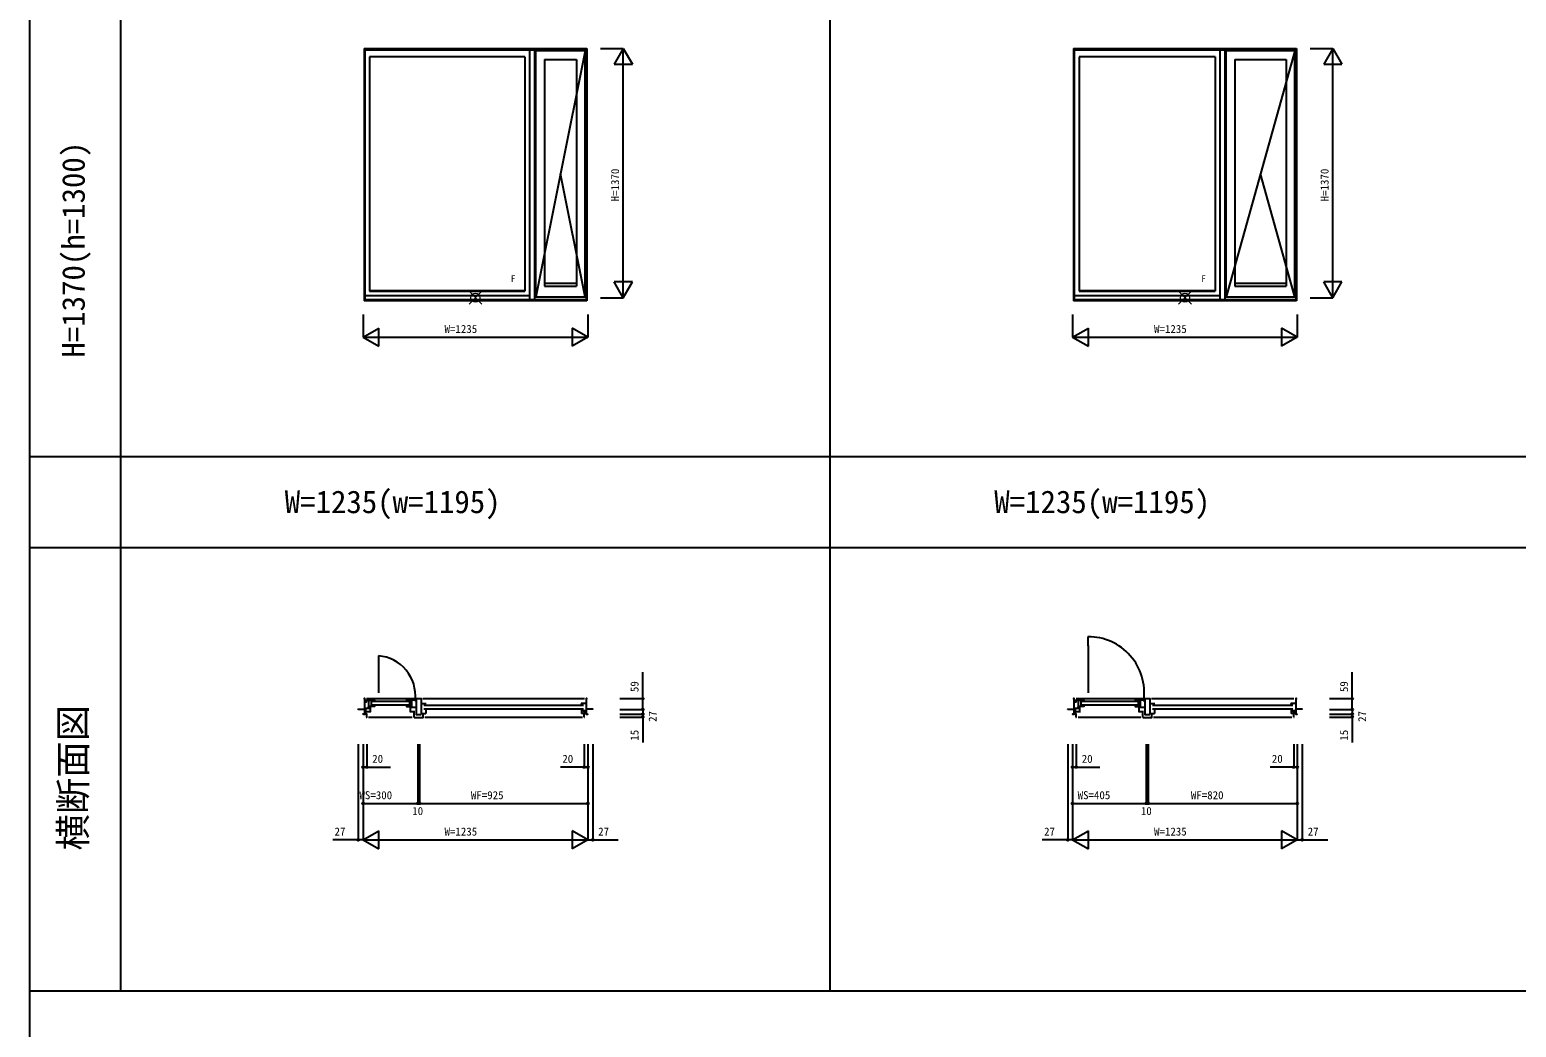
# Model space of a CAD drawing. Units: millimetres, scale not verified. Extents: x -13750 to 13750, y -10000 to 10000.
# Drawn here: x -13750 to -5579, y -338 to 5147 of the extents above; entities that cross this region are included whole.
import ezdxf
from ezdxf.enums import TextEntityAlignment as Align

# ---------------------------------------------------------------- set-up
doc = ezdxf.new("R2010")
doc.units = ezdxf.units.MM
doc.header["$LTSCALE"] = 50
for name, color, linetype in [('0-0_0', 3, 'Continuous'), ('0-1_YKK_A1', 4, 'Continuous'), ('0-2_YKK_B1', 4, 'Continuous'), ('0-4_YKK_F1', 7, 'Continuous'), ('0-6_YKK_N1', 2, 'Continuous')]:
    doc.layers.add(name, color=color, linetype=linetype)
doc.layers.add('0-5_YKK_IN', color=1, linetype='Continuous', lineweight=18)
doc.styles.add('ＭＳ ゴシック', font='')
doc.styles.get('ＭＳ ゴシック').set_extended_font_data('MS Gothic')

msp = doc.modelspace()

# ---------------------------------------------------------------- linework, layer by layer
at = {"layer": '0-1_YKK_A1'}
for p, q in [((-11912.5, 5043.5), (-10687.5, 5043.5)), ((-11912.5, 5043.5), (-11912.5, 3656.5)), ((-11908.5, 5043.5), (-11908.5, 3656.5)), ((-11908.5, 5042), (-10691.5, 5042)), ((-11908.5, 5036), (-10691.5, 5036)), ((-11028.5, 4997.5), (-11881.5, 4997.5)), ((-11881.5, 4997.5), (-11881.5, 3709.5)), ((-11028.5, 4997.5), (-11028.5, 3709.5)), ((-11001.5, 3662.5), (-11001.5, 5036)), ((-10973.5, 3662.5), (-10973.5, 5036)), ((-10696.5, 5031), (-10968.5, 5031)), ((-10968.5, 3679.01), (-10968.5, 5031)), ((-10696.5, 5031), (-10968.5, 3679.01)), ((-10696.5, 3679.01), (-10696.5, 5031)), ((-10691.5, 5043.5), (-10691.5, 3656.5)), ((-10687.5, 5043.5), (-10687.5, 3656.5)), ((-8012.5, 5043.5), (-6787.5, 5043.5)), ((-8012.5, 5043.5), (-8012.5, 3656.5)), ((-8008.5, 5043.5), (-8008.5, 3656.5)), ((-8008.5, 5042), (-6791.5, 5042)), ((-8008.5, 5036), (-6791.5, 5036)), ((-7233.5, 4997.5), (-7981.5, 4997.5)), ((-7981.5, 4997.5), (-7981.5, 3709.5)), ((-7233.5, 4997.5), (-7233.5, 3709.5)), ((-7206.5, 3662.5), (-7206.5, 5036)), ((-7178.5, 3662.5), (-7178.5, 5036)), ((-6796.5, 5031), (-7173.5, 5031)), ((-7173.5, 3679.01), (-7173.5, 5031)), ((-6796.5, 5031), (-7173.5, 3679.01)), ((-6796.5, 3679.01), (-6796.5, 5031)), ((-6791.5, 5043.5), (-6791.5, 3656.5)), ((-6787.5, 5043.5), (-6787.5, 3656.5)), ((-10920.5, 4983), (-10744.5, 4983)), ((-10920.5, 4983), (-10920.5, 3737)), ((-10744.5, 4983), (-10744.5, 3737)), ((-7125.5, 4983), (-6844.5, 4983)), ((-7125.5, 4983), (-7125.5, 3737)), ((-6844.5, 4983), (-6844.5, 3737)), ((-10696.5, 3679.01), (-10832.5, 4355)), ((-6796.5, 3679.01), (-6985, 4355)), ((-11001.5, 3683.5), (-11908.5, 3683.5)), ((-11881.5, 3713.5), (-11028.5, 3713.5)), ((-11881.5, 3709.5), (-11028.5, 3709.5)), ((-10968.5, 3679.01), (-10696.5, 3679.01)), ((-10920.5, 3754), (-10744.5, 3754)), ((-10920.5, 3737), (-10744.5, 3737)), ((-7206.5, 3683.5), (-8008.5, 3683.5)), ((-7981.5, 3713.5), (-7233.5, 3713.5)), ((-7981.5, 3709.5), (-7233.5, 3709.5)), ((-7173.5, 3679.01), (-6796.5, 3679.01)), ((-7125.5, 3754), (-6844.5, 3754)), ((-7125.5, 3737), (-6844.5, 3737)), ((-10687.5, 3656.5), (-11912.5, 3656.5)), ((-10691.5, 3662.5), (-11908.5, 3662.5)), ((-6787.5, 3656.5), (-8012.5, 3656.5)), ((-6791.5, 3662.5), (-8008.5, 3662.5))]:
    msp.add_line(p, q, dxfattribs=at)
at = {"layer": '0-2_YKK_B1'}
for p, q in [((-11931.85, 1410.25), (-11931.85, 1412.25)), ((-11917.5, 1410.25), (-11917.5, 1412.25)), ((-11908.5, 1453.75), (-11905, 1453.75)), ((-11908.5, 1416.25), (-11886, 1416.25)), ((-11903.5, 1457.75), (-11901, 1457.75)), ((-11902.4, 1384.25), (-11902.4, 1415.25)), ((-11875, 1396.75), (-11902.4, 1396.75)), ((-11898.5, 1469.25), (-11636.5, 1469.25)), ((-11897.5, 1395.25), (-11897.5, 1396.75)), ((-11893.75, 1416.25), (-11893.75, 1415.25)), ((-11888.2, 1457.75), (-11885.9, 1457.75)), ((-11880.38, 1423.75), (-11880.2, 1421.75)), ((-11873, 1461.75), (-11873, 1425.75)), ((-11867.49, 1456.25), (-11667.5, 1456.25)), ((-11867.49, 1434.45), (-11667.5, 1434.45)), ((-11662, 1461.75), (-11662, 1425.75)), ((-11632.6, 1396.75), (-11660, 1396.75)), ((-11646.8, 1457.75), (-11649.1, 1457.75)), ((-11637.5, 1366.25), (-11637.5, 1396.75)), ((-11631.5, 1457.75), (-11634, 1457.75)), ((-11598.5, 1441.75), (-11571.5, 1441.75)), ((-11588.5, 1469.25), (-10701.5, 1469.25)), ((-11583.5, 1433.25), (-10706.49, 1433.25)), ((-10706.49, 1411.45), (-11583.5, 1411.45)), ((-11573, 1406.25), (-11573, 1387.75)), ((-10691.5, 1441.75), (-10718.5, 1441.75)), ((-10718.5, 1441.75), (-10718.5, 1436.25)), ((-10699.53, 1401.75), (-10717, 1401.75)), ((-10709, 1436.25), (-10709, 1441.75)), ((-10697.44, 1389.49), (-10707.73, 1401.75)), ((-10699.53, 1399.72), (-10699.53, 1403.22)), ((-10699.53, 1399.72), (-10696.16, 1399.72)), ((-10691.5, 1402.65), (-10699, 1402.65)), ((-10699, 1400.47), (-10699, 1402.65)), ((-10699, 1400.47), (-10698.2, 1400)), ((-10699, 1389.85), (-10699, 1387.75)), ((-10697.69, 1400.94), (-10695.53, 1399.22)), ((-10695.53, 1399.22), (-10695.53, 1398.22)), ((-8031.85, 1410.25), (-8031.85, 1412.25)), ((-8017.5, 1410.25), (-8017.5, 1412.25)), ((-8008.5, 1453.75), (-8005, 1453.75)), ((-8008.5, 1416.25), (-7986, 1416.25)), ((-8003.5, 1457.75), (-8001, 1457.75)), ((-8002.4, 1384.25), (-8002.4, 1415.25)), ((-7975, 1396.75), (-8002.4, 1396.75)), ((-7998.5, 1469.25), (-7631.5, 1469.25)), ((-7997.5, 1395.25), (-7997.5, 1396.75)), ((-7993.75, 1416.25), (-7993.75, 1415.25)), ((-7988.2, 1457.75), (-7985.9, 1457.75)), ((-7980.38, 1423.75), (-7980.2, 1421.75)), ((-7973, 1461.75), (-7973, 1425.75)), ((-7967.49, 1456.25), (-7662.5, 1456.25)), ((-7967.49, 1434.45), (-7662.5, 1434.45)), ((-7657, 1461.75), (-7657, 1425.75)), ((-7627.6, 1396.75), (-7655, 1396.75)), ((-7641.8, 1457.75), (-7644.1, 1457.75)), ((-7632.5, 1366.25), (-7632.5, 1396.75)), ((-7626.5, 1457.75), (-7629, 1457.75)), ((-7593.5, 1441.75), (-7566.5, 1441.75)), ((-7583.5, 1469.25), (-6801.5, 1469.25)), ((-7578.5, 1433.25), (-6806.49, 1433.25)), ((-6806.49, 1411.45), (-7578.5, 1411.45)), ((-7568, 1406.25), (-7568, 1387.75)), ((-6791.5, 1441.75), (-6818.5, 1441.75)), ((-6818.5, 1441.75), (-6818.5, 1436.25)), ((-6799.53, 1401.75), (-6817, 1401.75)), ((-6809, 1436.25), (-6809, 1441.75)), ((-6797.44, 1389.49), (-6807.73, 1401.75)), ((-6799.53, 1399.72), (-6799.53, 1403.22)), ((-6799.53, 1399.72), (-6796.16, 1399.72)), ((-6791.5, 1402.65), (-6799, 1402.65)), ((-6799, 1400.47), (-6799, 1402.65)), ((-6799, 1400.47), (-6798.2, 1400)), ((-6799, 1389.85), (-6799, 1387.75)), ((-6797.69, 1400.94), (-6795.53, 1399.22)), ((-6795.53, 1399.22), (-6795.53, 1398.22)), ((-11887.5, 1368.25), (-11647.5, 1368.25)), ((-11598.5, 1387.75), (-11573, 1387.75)), ((-11577.5, 1368.25), (-10712.5, 1368.25)), ((-10691.5, 1387.75), (-10717, 1387.75)), ((-10702.5, 1368.25), (-10702.5, 1387.75)), ((-10702.5, 1368.25), (-10700, 1368.25)), ((-10702.49, 1368.25), (-10700, 1368.25)), ((-7987.5, 1368.25), (-7642.5, 1368.25)), ((-7593.5, 1387.75), (-7568, 1387.75)), ((-7572.5, 1368.25), (-6812.5, 1368.25)), ((-6791.5, 1387.75), (-6817, 1387.75)), ((-6802.5, 1368.25), (-6802.5, 1387.75)), ((-6802.5, 1368.25), (-6800, 1368.25)), ((-6802.49, 1368.25), (-6800, 1368.25))]:
    msp.add_line(p, q, dxfattribs=at)
for points in [[(-7933.1, 1809.65), (-7933.1, 1761.65), (-7932.1, 1761.65), (-7932.1, 1501.25)], [(-11833.1, 1704.65), (-11833.1, 1656.65), (-11832.1, 1656.65), (-11832.1, 1501.25)], [(-11944.5, 1410.25), (-11944.5, 1412.25), (-11908.5, 1412.25)], [(-11917.5, 1385.95), (-11917.5, 1383.25), (-11916.7, 1383.25), (-11916.7, 1385.15), (-11915.29, 1385.15), (-11914.6, 1383.25), (-11908.5, 1383.25), (-11908.5, 1469.25), (-11912.5, 1469.25), (-11912.5, 1466.25)], [(-11886, 1421.75), (-11886, 1415.25), (-11908.5, 1415.25)], [(-11902.5, 1453.75), (-11900.5, 1453.75), (-11900.5, 1450.25), (-11907, 1450.25), (-11907, 1453.75)], [(-11903.5, 1457.75), (-11903.5, 1461.75), (-11855.5, 1461.75), (-11855.5, 1458.25)], [(-11877.5, 1396.75), (-11877.5, 1421.75), (-11889.1, 1421.75), (-11889.1, 1418.4)], [(-11855.5, 1432.75), (-11855.5, 1425.75), (-11885.9, 1425.75), (-11885.9, 1461.75)], [(-11631.5, 1457.75), (-11631.5, 1461.75), (-11679.5, 1461.75), (-11679.5, 1458.25)], [(-11679.5, 1432.75), (-11679.5, 1425.75), (-11649.1, 1425.75), (-11649.1, 1461.75)], [(-11657.5, 1396.75), (-11657.5, 1421.75), (-11626.5, 1421.75)], [(-11626.5, 1469.25), (-11598.5, 1469.25), (-11598.5, 1381.55)], [(-11626.5, 1469.25), (-11626.5, 1381.55), (-11598.5, 1381.55)], [(-10713.03, 1406.22), (-10717.03, 1406.22), (-10717.03, 1387.72)], [(-10699, 1389.85), (-10698.27, 1389.85), (-10697.83, 1389.6), (-10697.15, 1389.41), (-10695.5, 1390.35)], [(-10687.5, 1466.25), (-10687.5, 1469.25), (-10691.5, 1469.25), (-10691.5, 1383.25), (-10682.5, 1383.25), (-10682.5, 1385.95)], [(-10655.5, 1410.25), (-10655.5, 1412.25), (-10691.5, 1412.25)], [(-8044.5, 1410.25), (-8044.5, 1412.25), (-8008.5, 1412.25)], [(-8017.5, 1385.95), (-8017.5, 1383.25), (-8016.7, 1383.25), (-8016.7, 1385.15), (-8015.29, 1385.15), (-8014.6, 1383.25), (-8008.5, 1383.25), (-8008.5, 1469.25), (-8012.5, 1469.25), (-8012.5, 1466.25)], [(-7986, 1421.75), (-7986, 1415.25), (-8008.5, 1415.25)], [(-8002.5, 1453.75), (-8000.5, 1453.75), (-8000.5, 1450.25), (-8007, 1450.25), (-8007, 1453.75)], [(-8003.5, 1457.75), (-8003.5, 1461.75), (-7955.5, 1461.75), (-7955.5, 1458.25)], [(-7977.5, 1396.75), (-7977.5, 1421.75), (-7989.1, 1421.75), (-7989.1, 1418.4)], [(-7955.5, 1432.75), (-7955.5, 1425.75), (-7985.9, 1425.75), (-7985.9, 1461.75)], [(-7626.5, 1457.75), (-7626.5, 1461.75), (-7674.5, 1461.75), (-7674.5, 1458.25)], [(-7674.5, 1432.75), (-7674.5, 1425.75), (-7644.1, 1425.75), (-7644.1, 1461.75)], [(-7652.5, 1396.75), (-7652.5, 1421.75), (-7621.5, 1421.75)], [(-7621.5, 1469.25), (-7593.5, 1469.25), (-7593.5, 1381.55)], [(-7621.5, 1469.25), (-7621.5, 1381.55), (-7593.5, 1381.55)], [(-6813.03, 1406.22), (-6817.03, 1406.22), (-6817.03, 1387.72)], [(-6799, 1389.85), (-6798.27, 1389.85), (-6797.83, 1389.6), (-6797.15, 1389.41), (-6795.5, 1390.35)], [(-6787.5, 1466.25), (-6787.5, 1469.25), (-6791.5, 1469.25), (-6791.5, 1383.25), (-6782.5, 1383.25), (-6782.5, 1385.95)], [(-6755.5, 1410.25), (-6755.5, 1412.25), (-6791.5, 1412.25)], [(-11908.5, 1388.15), (-11903, 1388.15), (-11903, 1386.3)], [(-11897.5, 1384.25), (-11906, 1384.25), (-11906, 1385.85), (-11908.5, 1385.85)], [(-11900, 1368.25), (-11897.5, 1368.25), (-11897.5, 1387.05)], [(-11637.5, 1366.25), (-11587.5, 1366.25), (-11587.5, 1387.75)], [(-8008.5, 1388.15), (-8003, 1388.15), (-8003, 1386.3)], [(-7997.5, 1384.25), (-8006, 1384.25), (-8006, 1385.85), (-8008.5, 1385.85)], [(-8000, 1368.25), (-7997.5, 1368.25), (-7997.5, 1387.05)], [(-7632.5, 1366.25), (-7582.5, 1366.25), (-7582.5, 1387.75)]]:
    msp.add_lwpolyline(points, dxfattribs=at)
for centre, radius, start, end in [((-7931.31, 1502.18), 307.48, 352.4449, 90.33382), ((-11849.68, 1485.78), 219.5, 353.71613, 85.66734), ((-11888.02, 1411.34), 15, 61.66705, 81.7334), ((-11881.37, 1423.67), 1, 4.99997, 61.66705), ((-7988.02, 1411.34), 15, 61.66705, 81.7334), ((-7981.37, 1423.67), 1, 4.99997, 61.66705)]:
    msp.add_arc(centre, radius, start, end, dxfattribs=at)
at = {"layer": '0-4_YKK_F1'}
for p, q in [((-13750, -10000), (-13750, 10000)), ((-13250, -137.5), (-13250, 9500)), ((-9350, -137.5), (-9350, 9500)), ((-13750, 2800), (1550, 2800)), ((-13750, 2300), (1550, 2300)), ((-13750, -137.5), (1550, -137.5))]:
    msp.add_line(p, q, dxfattribs=at)
at = {"layer": '0-5_YKK_IN'}
for p, q in [((-11335.36, 3708.86), (-11264.64, 3638.15)), ((-11335.36, 3638.15), (-11264.64, 3708.86)), ((-7435.36, 3708.86), (-7364.64, 3638.15)), ((-7435.36, 3638.15), (-7364.64, 3708.86))]:
    msp.add_line(p, q, dxfattribs=at)
for centre in [(-11300, 3673.5), (-7400, 3673.5)]:
    msp.add_circle(centre, 25, dxfattribs=at)
at = {"layer": '0-6_YKK_N1'}
for p, q in [((-10612.5, 5043.5), (-10487.5, 5043.5)), ((-10487.5, 5043.5), (-10537.5, 4956.9)), ((-10487.5, 3673.5), (-10487.5, 5043.5)), ((-10487.5, 5043.5), (-10437.5, 4956.9)), ((-6712.5, 5043.5), (-6587.5, 5043.5)), ((-6587.5, 5043.5), (-6637.5, 4956.9)), ((-6587.5, 3673.5), (-6587.5, 5043.5)), ((-6587.5, 5043.5), (-6537.5, 4956.9)), ((-10537.5, 4956.9), (-10437.5, 4956.9)), ((-6637.5, 4956.9), (-6537.5, 4956.9)), ((-10487.5, 3673.5), (-10537.5, 3760.1)), ((-10437.5, 3760.1), (-10537.5, 3760.1)), ((-10487.5, 3673.5), (-10437.5, 3760.1)), ((-6587.5, 3673.5), (-6637.5, 3760.1)), ((-6537.5, 3760.1), (-6637.5, 3760.1)), ((-6587.5, 3673.5), (-6537.5, 3760.1)), ((-10612.5, 3673.5), (-10487.5, 3673.5)), ((-6712.5, 3673.5), (-6587.5, 3673.5)), ((-11917.5, 3581.5), (-11917.5, 3456.5)), ((-10682.5, 3581.5), (-10682.5, 3456.5)), ((-8017.5, 3581.5), (-8017.5, 3456.5)), ((-6782.5, 3581.5), (-6782.5, 3456.5)), ((-11917.5, 3456.5), (-11830.9, 3506.5)), ((-11917.5, 3456.5), (-10682.5, 3456.5)), ((-11917.5, 3456.5), (-11830.9, 3406.5)), ((-11830.9, 3406.5), (-11830.9, 3506.5)), ((-10682.5, 3456.5), (-10769.1, 3506.5)), ((-10769.1, 3506.5), (-10769.1, 3406.5)), ((-10682.5, 3456.5), (-10769.1, 3406.5)), ((-8017.5, 3456.5), (-7930.9, 3506.5)), ((-8017.5, 3456.5), (-6782.5, 3456.5)), ((-8017.5, 3456.5), (-7930.9, 3406.5)), ((-7930.9, 3406.5), (-7930.9, 3506.5)), ((-6782.5, 3456.5), (-6869.1, 3506.5)), ((-6869.1, 3506.5), (-6869.1, 3406.5)), ((-6782.5, 3456.5), (-6869.1, 3406.5)), ((-10505.5, 1469.25), (-10380.5, 1469.25)), ((-10380.5, 1410.25), (-10380.5, 1383.25)), ((-6605.5, 1469.25), (-6480.5, 1469.25)), ((-6480.5, 1410.25), (-6480.5, 1383.25)), ((-10505.5, 1383.25), (-10380.5, 1383.25)), ((-10380.5, 1383.25), (-10380.5, 1368.25)), ((-6605.5, 1383.25), (-6480.5, 1383.25)), ((-6480.5, 1383.25), (-6480.5, 1368.25)), ((-11944.5, 1218.25), (-11944.5, 693.25)), ((-11897.5, 1218.25), (-11897.5, 1093.25)), ((-11617.5, 1218.25), (-11617.5, 893.25)), ((-10702.5, 1218.25), (-10702.5, 1093.25)), ((-10655.5, 1218.25), (-10655.5, 693.25)), ((-8044.5, 1218.25), (-8044.5, 693.25)), ((-7997.5, 1218.25), (-7997.5, 1093.25)), ((-7612.5, 1218.25), (-7612.5, 893.25)), ((-6802.5, 1218.25), (-6802.5, 1093.25)), ((-6755.5, 1218.25), (-6755.5, 693.25)), ((-11917.5, 893.25), (-11617.5, 893.25)), ((-11617.5, 893.25), (-11607.5, 893.25)), ((-8017.5, 893.25), (-7612.5, 893.25)), ((-7612.5, 893.25), (-7602.5, 893.25)), ((-11917.5, 693.25), (-11830.9, 743.25)), ((-11830.9, 643.25), (-11830.9, 743.25)), ((-10682.5, 693.25), (-10769.1, 743.25)), ((-10769.1, 743.25), (-10769.1, 643.25)), ((-8017.5, 693.25), (-7930.9, 743.25)), ((-7930.9, 643.25), (-7930.9, 743.25)), ((-6782.5, 693.25), (-6869.1, 743.25)), ((-6869.1, 743.25), (-6869.1, 643.25)), ((-11917.5, 693.25), (-10682.5, 693.25)), ((-11917.5, 693.25), (-11830.9, 643.25)), ((-10682.5, 693.25), (-10769.1, 643.25)), ((-8017.5, 693.25), (-6782.5, 693.25)), ((-8017.5, 693.25), (-7930.9, 643.25)), ((-6782.5, 693.25), (-6869.1, 643.25))]:
    msp.add_line(p, q, dxfattribs=at)
for points in [[(-10505.5, 1410.25), (-10380.5, 1410.25), (-10380.5, 1469.25), (-10380.5, 1615.25)], [(-6605.5, 1410.25), (-6480.5, 1410.25), (-6480.5, 1469.25), (-6480.5, 1615.25)], [(-10505.5, 1368.25), (-10380.5, 1368.25), (-10380.5, 1228.25)], [(-6605.5, 1368.25), (-6480.5, 1368.25), (-6480.5, 1228.25)], [(-11917.5, 1218.25), (-11917.5, 693.25), (-11944.5, 693.25), (-12084.5, 693.25)], [(-11607.5, 1218.25), (-11607.5, 893.25), (-10682.5, 893.25)], [(-10682.5, 1218.25), (-10682.5, 693.25), (-10655.5, 693.25), (-10515.5, 693.25)], [(-8017.5, 1218.25), (-8017.5, 693.25), (-8044.5, 693.25), (-8184.5, 693.25)], [(-7602.5, 1218.25), (-7602.5, 893.25), (-6782.5, 893.25)], [(-6782.5, 1218.25), (-6782.5, 693.25), (-6755.5, 693.25), (-6615.5, 693.25)], [(-11917.5, 1093.25), (-11897.5, 1093.25), (-11767.5, 1093.25)], [(-10682.5, 1093.25), (-10702.5, 1093.25), (-10832.5, 1093.25)], [(-8017.5, 1093.25), (-7997.5, 1093.25), (-7867.5, 1093.25)], [(-6782.5, 1093.25), (-6802.5, 1093.25), (-6932.5, 1093.25)]]:
    msp.add_lwpolyline(points, dxfattribs=at)
for centre in [(-10380.5, 1469.25), (-6480.5, 1469.25), (-10380.5, 1410.25), (-6480.5, 1410.25), (-10380.5, 1383.25), (-10380.5, 1368.25), (-6480.5, 1383.25), (-6480.5, 1368.25), (-11917.5, 1093.25), (-11897.5, 1093.25), (-10702.5, 1093.25), (-10682.5, 1093.25), (-8017.5, 1093.25), (-7997.5, 1093.25), (-6802.5, 1093.25), (-6782.5, 1093.25), (-11917.5, 893.25), (-11617.5, 893.25), (-11607.5, 893.25), (-10682.5, 893.25), (-8017.5, 893.25), (-7612.5, 893.25), (-7602.5, 893.25), (-6782.5, 893.25), (-11944.5, 693.25), (-10655.5, 693.25), (-8044.5, 693.25), (-6755.5, 693.25)]:
    msp.add_circle(centre, 5, dxfattribs=at)

# ---------------------------------------------------------------- texts
at = {"layer": '0-0_0', "style": 'ＭＳ ゴシック'}
for s, height, p in [('H=1370(h=1300)', 124.6, (-13410.05, 3344.17)), ('横断面図', 146.6, (-13395.05, 634.58))]:
    msp.add_text(s, height=height, rotation=90, dxfattribs=at).set_placement(p, align=Align.BOTTOM_LEFT)
for p in [(-12348.33, 2451.63), (-8448.33, 2451.63)]:
    msp.add_text('W=1235(w=1195)', height=124.6, dxfattribs=at).set_placement(p, align=Align.BOTTOM_LEFT)
at = {"layer": '0-1_YKK_A1', "style": 'ＭＳ ゴシック'}
for p in [(-11105.16, 3748.89), (-7310.16, 3748.89)]:
    msp.add_text('F', height=36.66, dxfattribs=at).set_placement(p, align=Align.BOTTOM_LEFT)
at = {"layer": '0-6_YKK_N1', "style": 'ＭＳ ゴシック'}
for s, p in [('H=1370', (-10497.5, 4203.5)), ('H=1370', (-6597.5, 4203.5)), ('59', (-10390.5, 1505.25)), ('59', (-6490.5, 1505.25)), ('27', (-10290.91, 1341.39)), ('27', (-6390.91, 1341.39)), ('15', (-10390.5, 1238.25)), ('15', (-6490.5, 1238.25))]:
    msp.add_text(s, height=43.99, rotation=90, dxfattribs=at).set_placement(p, align=Align.BOTTOM_LEFT)
for s, p in [('W=1235', (-11470, 3466.5)), ('W=1235', (-7570, 3466.5)), ('20', (-11867.5, 1103.25)), ('20', (-10822.5, 1103.25)), ('20', (-7967.5, 1103.25)), ('20', (-6922.5, 1103.25)), ('WS=300', (-11937.5, 903.25)), ('WF=925', (-11325, 903.25)), ('WS=405', (-7990, 903.25)), ('WF=820', (-7367.5, 903.25)), ('10', (-11647.45, 816.26)), ('10', (-7642.45, 816.26)), ('27', (-12074.5, 703.25)), ('W=1235', (-11470, 703.25)), ('27', (-10625.5, 703.25)), ('27', (-8174.5, 703.25)), ('W=1235', (-7570, 703.25)), ('27', (-6725.5, 703.25))]:
    msp.add_text(s, height=43.99, dxfattribs=at).set_placement(p, align=Align.BOTTOM_LEFT)

doc.saveas('drawing.dxf')
